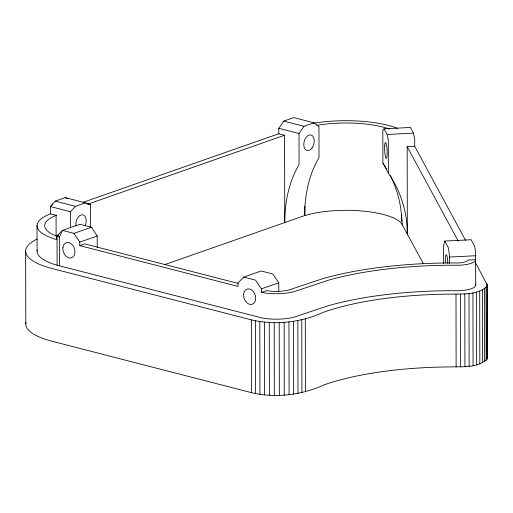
<?xml version="1.0" encoding="UTF-8"?>
<svg xmlns="http://www.w3.org/2000/svg" width="513" height="513" viewBox="0 0 513 513"><rect width="100%" height="100%" fill="white"/><g stroke="black" fill="none" stroke-linecap="round" stroke-linejoin="round"><path stroke-width="0.77" d="M164.583 264.67L304.664 215.595L305.062 204.841A119.465 86.248 70.7 0 1 319.009 157.555L318.951 126.519L313.962 122.806L293.731 117.599L283.766 121.087L278.79 128.295L278.803 133.752L83.08 202.314M475.692 255.275L475.673 255.731L449.619 257.045L448.426 247.85L444.758 241.065L471.12 239.731L474.794 246.522L475.41 251.293L475.743 284.997A18.814 5.656 -0.1 0 1 459.109 290.724L448.676 290.717A181.249 54.506 -0.1 0 0 328.423 305.684L294.154 317.124A26.682 8.022 -0.1 0 1 261.752 317.893L57.09 265.221A64.869 19.507 -0.1 0 1 37.199 250.049M25.9 322.658A76.315 22.95 -0.1 0 0 52.255 341.305L251.601 392.676C275.789 398.389 301.548 395.1 324.107 384.846A169.79 51.056 -0.1 0 1 449.048 366.942C461.553 366.41 477.417 368.552 487.087 359.049L487.222 284.933L475.442 262.534M487.087 359.049L487.222 284.933M444.758 241.065L443.553 246.099L443.585 263.464M59.604 265.901L59.553 236.923L62.432 230.388L79.874 224.277L91.429 227.253L97.226 236.025L97.246 247.811M278.803 133.752L284.58 135.24L284.734 222.578A119.465 86.248 70.7 0 1 299.073 164.538L299.021 133.508L303.991 126.301L313.962 122.806M37.083 239.084A76.315 22.95 -0.1 0 0 52.127 268.523L251.473 319.894C275.661 325.608 301.42 322.318 323.979 312.064A169.79 51.056 -0.1 0 1 448.92 294.161C461.431 293.628 477.295 295.77 486.959 286.267M90.493 227.188L90.448 204.751L85.459 202.859L65.234 197.646L55.263 201.141L50.377 206.547L50.389 213.825L49.62 214.133A64.869 19.507 -0.1 0 0 55.834 239.391L56.744 239.654L56.738 236.147L62.432 230.388L73.987 233.364L91.429 227.253M414.709 146.314L414.696 139.036L413.465 133.136L410.406 127.474L384.038 128.808L382.833 130.199L382.89 163.051L388.386 173.214A119.465 112.469 -28.4 0 1 407.328 234.031L407.175 146.692L414.709 146.314L465.733 240.661M70.544 227.759L70.518 211.734L75.494 206.348L85.459 202.859M278.771 291.448L278.758 282.804L272.967 274.038L261.168 270.992L243.726 277.103L237.955 282.894L237.961 286.401L79.791 245.644L79.784 242.136L73.987 233.364M52.659 203.956L52.775 204.437L50.377 206.547L70.518 211.734M56.674 215.12L55.776 215.479A57.238 17.211 -0.1 0 0 57.27 236.429M88.108 204.071L284.58 135.24M79.784 242.136L97.226 236.025M79.791 245.644L84.773 243.893L238.295 283.458M261.476 292.372L266.529 290.595L268.068 290.858A19.039 5.726 -0.1 0 0 289.018 289.941L323.139 278.546A188.893 56.802 -0.1 0 1 448.465 262.945L458.18 262.964A11.164 3.354 -0.1 0 0 467.952 260.059L475.679 259.636L475.538 260.354A18.814 5.656 -0.1 0 1 459.064 265.253L448.631 265.24A181.249 54.506 -0.1 0 0 328.378 280.213L294.109 291.647A26.682 8.022 -0.1 0 1 261.707 292.423L261.47 288.857L278.758 282.804M304.664 215.595L306.665 215.05A57.212 17.205 -0.1 0 1 401.538 223.501L423.321 263.605M384.038 128.808L387.097 134.464L413.465 133.136M283.766 121.087L303.991 126.301M278.79 128.295L299.021 133.508M86.703 203.789L90.448 204.751M55.263 201.141L75.494 206.348M50.389 213.825L56.084 215.293L56.116 236.121M243.726 277.103L255.525 280.149L261.47 288.857M59.553 236.923L58.283 236.583L58.277 234.563M65.234 197.646L68.082 198.73M407.175 146.692L458.205 241.039M475.468 284.048L475.743 284.997M387.097 134.464L388.328 140.363L388.386 173.214M390.342 175.568A119.465 112.469 -28.4 0 1 401.685 218.435L402.442 225.002M486.831 283.599L486.837 285.202M486.048 287.575L486.177 360.357M484.509 288.832L484.638 361.614M482.38 290.012L482.509 362.794M479.7 291.083L479.828 363.864M476.532 292.025L476.66 364.807M472.941 292.814L473.069 365.602M469.004 293.442L469.132 366.224M464.804 293.891L464.932 366.673M460.437 294.154L460.565 366.936M455.999 294.212L456.121 367M449.619 257.045L449.632 263.419M401.75 214.819L401.756 221.212M305.286 318.611L305.415 391.393M304.799 206.168L304.818 215.633M301.791 319.682L301.92 392.471M297.854 320.612L297.982 393.4M293.551 321.382L293.68 394.164M288.96 321.978L289.088 394.76M284.151 322.382L284.279 395.17M279.207 322.6L279.335 395.382M274.218 322.619L274.34 395.401M269.261 322.446L269.389 395.228M264.432 322.074L264.554 394.863M259.802 321.523L259.931 394.305M255.461 320.792L255.583 393.574M251.473 319.894L251.601 392.676M57.039 235.833L57.09 265.221M37.051 225.598L37.096 251.075M25.65 251.075L25.778 323.857M316.765 125.39A57.212 17.205 -0.1 0 1 389.373 129.007M313.533 123.306A64.85 19.5 -0.1 0 1 397.331 128.308M382.89 163.051A119.465 112.469 -28.4 0 1 385.43 166.892M385.834 167.546A119.465 112.469 -28.4 0 1 386.635 168.854M445.393 262.829A8.016 1.225 87.1 0 1 446.265 254.73A8.016 1.225 87.1 0 1 447.862 263.458M75.892 226.009A8.016 4.995 -75.5 0 1 82.08 214.767A8.016 4.995 -75.5 0 1 85.248 225.637M384.667 145.846A8.016 1.225 87.1 0 0 386.174 158.44A8.016 1.225 87.1 0 0 386.84 147.122A8.016 1.225 87.1 0 0 384.667 145.846M243.617 294.334A8.016 5.784 70.7 0 0 252.133 304.305A8.016 5.784 70.7 0 0 253.21 291.429A8.016 5.784 70.7 0 0 243.617 294.334M62.932 247.375A8.016 5.784 70.7 0 0 70.999 257.956A8.016 5.784 70.7 0 0 72.801 245.394A8.016 5.784 70.7 0 0 62.932 247.375M312.096 147.853A8.016 4.995 -75.5 0 0 311.122 135.022A8.016 4.995 -75.5 0 0 303.805 145.371A8.016 4.995 -75.5 0 0 312.096 147.853"/></g></svg>
